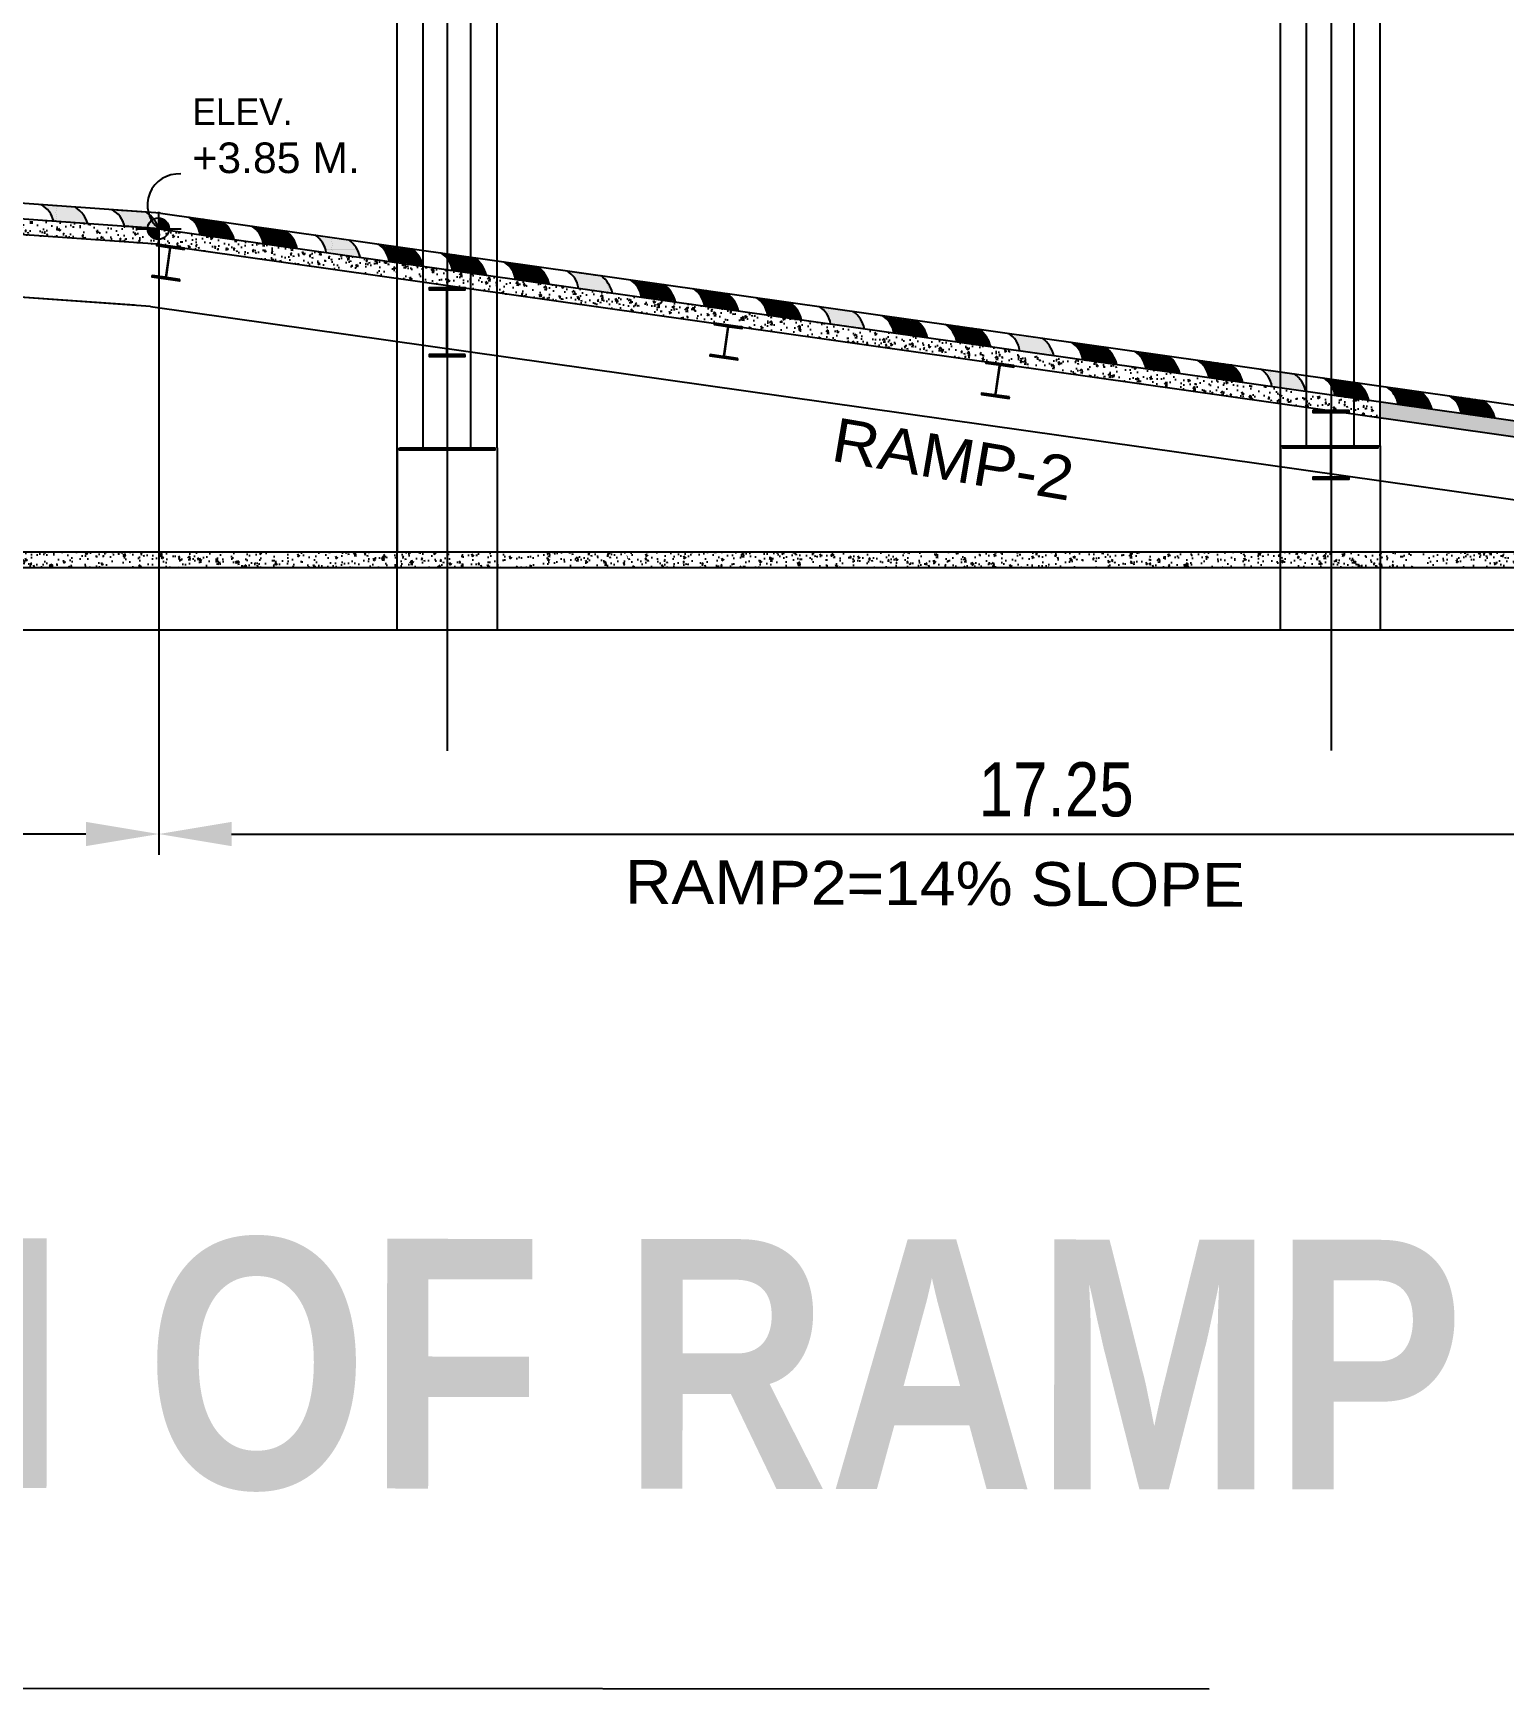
# Model space of a CAD drawing. Header units: millimetres. Extents: x 2148 to 2681, y 758 to 986.
# Drawn here: x 2202.1 to 2209.17, y 779.44 to 787.39 of the extents above; entities that cross this region are included whole.
import ezdxf

# ---------------------------------------------------------------- set-up
doc = ezdxf.new("R2010")
doc.units = ezdxf.units.MM
doc.linetypes.add('CENTER2', pattern=[28.575, 19.05, -3.175, 3.175, -3.175])
for name, color, linetype in [('0.4', 121, 'Continuous'), ('4CO', 4, 'Continuous'), ('D', 1, 'Continuous'), ('DR', 7, 'Continuous'), ('hacht', 8, 'Continuous'), ('HATCH', 8, 'Continuous'), ('S_GRID LINES', 252, 'Continuous')]:
    doc.layers.add(name, color=color, linetype=linetype)
doc.styles.add('ARIALNW', font='ARIALN.TTF')
doc.styles.add('MMTX$0$ESMX$0$X-OPTA1D', font='x-opta1d')
doc.styles.add('ROMANT', font='romant__.ttf')
doc.dimstyles.new('DIM 200', dxfattribs={"dimtxt": 0.36, "dimasz": 0.35, "dimexe": 0.1, "dimexo": 0, "dimgap": 0.08, "dimtad": 1, "dimlfac": 2, "dimrnd": 0.005, "dimzin": 1, "dimdsep": 46, "dimtxsty": 'ARIALNW', "dimcen": 0.09, "dimclrd": 6, "dimclre": 6, "dimclrt": 13, "dimadec": 0, "dimazin": 0, "dimtfac": 1, "dimtofl": 0, "dimtmove": 2, "dimatfit": 3, "dimfxl": 1, "dimtolj": 1, "dimtzin": 0, "dimarcsym": 0})
pattern_1 = [(50, (280.88047, -748.60761), (0.0910923345, -0.0079695428), [0.009525, -0.104775]), (355, (280.88047, -748.60761), (-0.017621413, 0.0955283214), [0.00762, -0.08382]), (100.451, (280.88806, -748.60828), (0.0734712508, 0.087558344), [0.008095, -0.089045]), (46.1842, (280.88047, -748.58221), (0.1355395204, -0.021021164), [0.0142875, -0.1571625]), (96.6356, (280.89177, -748.58396), (0.118702117, 0.123712778), [0.0121425, -0.1335675]), (351.184, (280.88047, -748.58221), (0.118702303, 0.123712559), [0.01143, -0.12573]), (21, (280.89317, -748.58856), (0.07580744, -0.0511327593), [0.009525, -0.104775]), (326, (280.89317, -748.58856), (0.030901014, 0.092093983), [0.00762, -0.08382]), (71.4514, (280.89949, -748.59282), (0.1067082454, 0.040961429), [0.008095, -0.089045]), (37.5, (280.88047, -748.607613), (0.00154430163, 0.04227751944), [0, -0.082804, 0, -0.08509, 0, -0.0841375]), (7.5, (280.88047, -748.607613), (0.03340983126, 0.0500902874), [0, -0.048514, 0, -0.080899, 0, -0.0320675]), (327.5, (280.85215, -748.607613), (0.0677952976, -0.002864372), [0, -0.03175, 0, -0.09906, 0, -0.131445]), (317.5, (280.83945, -748.607613), (0.0740645907, 0.0127132455), [0, -0.041275, 0, -0.065786, 0, -0.093345])]
pattern_2 = [(0, (535.8163574, -718.4118884), (0.00238125, 0.0047625), [0, -0.0047625])]
pattern_3 = [(1e-30, (535.8163574, -718.4118884), (0.00238125, 0.0047625), [0, -0.0047625])]

# ---------------------------------------------------------------- blocks, each defined once
blk = doc.blocks.new('*D2224')
at = {"layer": 'D', "color": 6, "lineweight": -2, "transparency": 16777216}
for p, q in [((2198.4586, 786.7546), (2198.4586, 783.446)), ((2202.7065, 786.4546), (2202.7065, 783.446)), ((2202.3565, 783.546), (2198.8086, 783.546))]:
    blk.add_line(p, q, dxfattribs=at)
at = {"layer": 'D', "color": 6, "transparency": 16777216}
for points in [[(2198.8086, 783.6043), (2198.8086, 783.4877), (2198.4586, 783.546)], [(2202.3565, 783.6043), (2202.3565, 783.4877), (2202.7065, 783.546)]]:
    blk.add_solid(points, dxfattribs=at)
at = {"layer": 'Defpoints', "color": 0, "transparency": 16777216}
for p in [(2198.4586, 786.7546, 0), (2202.7065, 786.4546, 0), (2198.4586, 783.546)]:
    blk.add_point(p, dxfattribs=at)
at = {"layer": 'D', "color": 13, "transparency": 16777216, "insert": (2200.5826, 783.7588), "char_height": 0.26, "attachment_point": 5, "style": 'ARIALNW'}
blk.add_mtext('\\A1;8.50', dxfattribs=at)
blk = doc.blocks.new('*D2226')
at = {"layer": 'D', "color": 6, "lineweight": -2, "transparency": 16777216}
for p, q in [((2202.7065, 786.4546), (2202.7065, 783.446)), ((2211.3318, 785.2325), (2211.3318, 783.446)), ((2203.0565, 783.546), (2210.9818, 783.546))]:
    blk.add_line(p, q, dxfattribs=at)
at = {"layer": 'D', "color": 6, "transparency": 16777216}
for points in [[(2203.0565, 783.6043), (2203.0565, 783.4877), (2202.7065, 783.546)], [(2210.9818, 783.6043), (2210.9818, 783.4877), (2211.3318, 783.546)]]:
    blk.add_solid(points, dxfattribs=at)
at = {"layer": 'Defpoints', "color": 0, "transparency": 16777216}
for p in [(2202.7065, 786.4546), (2211.3318, 785.2325), (2211.3318, 783.546)]:
    blk.add_point(p, dxfattribs=at)
at = {"layer": 'D', "color": 13, "transparency": 16777216, "insert": (2207.0192, 783.7588), "char_height": 0.26, "attachment_point": 5, "style": 'ARIALNW'}
blk.add_mtext('\\A1;17.25', dxfattribs=at)
blk = doc.blocks.new('CROSS')
for points in [[(1929.661, 1536.438), (1929.661, 1536.31), (1929.784, 1536.31, 0.403523)], [(1929.661, 1536.182), (1929.661, 1536.31), (1929.527, 1536.31, 0.424985)]]:
    blk.add_hatch(color=2).paths.add_polyline_path(points)
at = {"color": 2}
for p, q in [((1929.661, 1536.104), (1929.661, 1536.512)), ((1929.388, 1536.31), (1929.927, 1536.31))]:
    blk.add_line(p, q, dxfattribs=at)
blk.add_circle((1929.656, 1536.31), 0.128, dxfattribs=at)

msp = doc.modelspace()

# ---------------------------------------------------------------- hatches: boundary and pattern name
at = {"layer": 'D'}
h = msp.add_hatch(dxfattribs=at)
h.set_pattern_fill('AR-CONC', color=256, scale=0.0005, style=0)
h.set_pattern_definition(pattern_1)
h.paths.add_polyline_path([(2202.1510765, 786.4938458), (2201.0810663, 786.5694064), (2201.0810663, 786.4942197), (2202.1510765, 786.4186591)])
at = {"layer": 'D', "extrusion": (2.04865e-08, -2.09146e-09, 1)}
h = msp.add_hatch(dxfattribs=at)
h.set_pattern_fill('DOTS', color=256, scale=0.003, style=0)
h.set_pattern_definition(pattern_3)
h.paths.add_polyline_path([(2202.3060987, 786.5580854), (2202.1409353, 786.5697487, -0.226428862), (2202.2015834, 786.4902792), (2202.3660939, 786.478662, 0.168391638)])
h = msp.add_hatch(dxfattribs=at)
h.set_pattern_fill('DOTS', color=256, scale=0.003, style=0)
h.set_pattern_definition(pattern_3)
h.paths.add_polyline_path([(2202.6465399, 786.5340446), (2202.4813765, 786.5457079, -0.226428862), (2202.5420246, 786.4662384), (2202.7065351, 786.4546212, 0.168391638)])
at = {"layer": 'D'}
h = msp.add_hatch(dxfattribs=at)
h.set_pattern_fill('DOTS', color=256, scale=0.003, style=0)
h.set_pattern_definition(pattern_2)
h.paths.add_polyline_path([(2202.8506866, 786.5099453, -0.226428862), (2202.9056066, 786.4264146), (2203.0688959, 786.403278, 0.168391638), (2203.0146239, 786.4867169)])
h = msp.add_hatch(dxfattribs=at)
h.set_pattern_fill('AR-CONC', color=256, scale=0.0005, style=0)
h.set_pattern_definition(pattern_1)
h.paths.add_polyline_path([(2202.7065351, 786.4546212), (2202.1510765, 786.4938458), (2202.1510765, 786.4186591), (2202.698623, 786.3799931), (2203.0729307, 786.3269572), (2203.0729307, 786.4027063)])
h = msp.add_hatch(dxfattribs=at)
h.set_pattern_fill('DOTS', color=256, scale=0.003, style=0)
h.set_pattern_definition(pattern_2)
h.paths.add_polyline_path([(2203.3175976, 786.4437883), (2203.1536603, 786.4670167, -0.226428862), (2203.2085803, 786.383486), (2203.3718696, 786.3603494, 0.168391638)])
h = msp.add_hatch(dxfattribs=at)
h.set_pattern_fill('DOTS', color=256, scale=0.003, style=0)
h.set_pattern_definition(pattern_2)
h.paths.add_polyline_path([(2203.6205713, 786.4008597), (2203.4566341, 786.4240881, -0.226428862), (2203.511554, 786.3405574), (2203.6748433, 786.3174208, 0.168391638)])
h = msp.add_hatch(dxfattribs=at)
h.set_pattern_fill('AR-CONC', color=256, scale=0.0005, style=0)
h.set_pattern_definition(pattern_1)
h.paths.add_polyline_path([(2203.0729307, 786.4027063), (2203.0729307, 786.3269572), (2203.8522411, 786.216536), (2203.8522411, 786.2922851)])
h = msp.add_hatch(dxfattribs=at)
h.set_pattern_fill('DOTS', color=256, scale=0.003, style=0)
h.set_pattern_definition(pattern_2)
h.paths.add_polyline_path([(2203.923545, 786.3579311), (2203.7596078, 786.3811595, -0.226428862), (2203.8145277, 786.2976288), (2203.977817, 786.2744922, 0.168391638)])
h = msp.add_hatch(dxfattribs=at)
h.set_pattern_fill('AR-CONC', color=256, scale=0.0005, style=0)
h.set_pattern_definition(pattern_1)
h.paths.add_polyline_path([(2204.332555, 786.2242291), (2204.2065351, 786.2420849), (2204.2065351, 786.1663358), (2204.332555, 786.1484799)])
h.paths.add_polyline_path([(2204.0922608, 786.2582765), (2204.0922608, 786.1825274), (2204.2065351, 786.1663358), (2204.2065351, 786.2420849)])
h.paths.add_polyline_path([(2203.9776356, 786.2745179), (2203.8522411, 786.2922851), (2203.8522411, 786.216536), (2203.9776356, 786.1987688)])
h.paths.add_polyline_path([(2204.0922608, 786.2582765), (2203.9776356, 786.2745179), (2203.9776356, 786.1987688), (2204.0922608, 786.1825274)])
h = msp.add_hatch(dxfattribs=at)
h.set_pattern_fill('DOTS', color=256, scale=0.003, style=0)
h.set_pattern_definition(pattern_2)
h.paths.add_polyline_path([(2204.2265187, 786.3150025), (2204.0625815, 786.338231, -0.226428862), (2204.1175014, 786.2547002), (2204.2807907, 786.2315636, 0.168391638)])
h = msp.add_hatch(dxfattribs=at)
h.set_pattern_fill('DOTS', color=256, scale=0.003, style=0)
h.set_pattern_definition(pattern_2)
h.paths.add_polyline_path([(2204.5294924, 786.272074), (2204.3655552, 786.2953024, -0.226428862), (2204.4204751, 786.2117716), (2204.5837644, 786.188635, 0.168391638)])
h = msp.add_hatch(dxfattribs=at)
h.set_pattern_fill('AR-CONC', color=256, scale=0.0005, style=0)
h.set_pattern_definition(pattern_1)
h.paths.add_polyline_path([(2204.332555, 786.2242291), (2204.332555, 786.1484799), (2205.2694098, 786.0157362), (2205.2694098, 786.0914853)])
h = msp.add_hatch(dxfattribs=at)
h.set_pattern_fill('DOTS', color=256, scale=0.003, style=0)
h.set_pattern_definition(pattern_2)
h.paths.add_polyline_path([(2204.8324661, 786.2291454), (2204.6685289, 786.2523738, -0.226428862), (2204.7234488, 786.168843), (2204.8867381, 786.1457064, 0.168391638)])
h = msp.add_hatch(dxfattribs=at)
h.set_pattern_fill('DOTS', color=256, scale=0.003, style=0)
h.set_pattern_definition(pattern_2)
h.paths.add_polyline_path([(2205.1354398, 786.1862168), (2204.9715026, 786.2094452, -0.226428862), (2205.0264225, 786.1259144), (2205.1897118, 786.1027778, 0.168391638)])
h = msp.add_hatch(dxfattribs=at)
h.set_pattern_fill('DOTS', color=256, scale=0.003, style=0)
h.set_pattern_definition(pattern_2)
h.paths.add_polyline_path([(2205.4384135, 786.1432882), (2205.2744763, 786.1665166, -0.226428862), (2205.3293962, 786.0829858), (2205.4926855, 786.0598492, 0.168391638)])
h = msp.add_hatch(dxfattribs=at)
h.set_pattern_fill('DOTS', color=256, scale=0.003, style=0)
h.set_pattern_definition(pattern_2)
h.paths.add_polyline_path([(2205.7413872, 786.1003596), (2205.57745, 786.123588, -0.226428862), (2205.63237, 786.0400572), (2205.7956592, 786.0169206, 0.168391638)])
h = msp.add_hatch(dxfattribs=at)
h.set_pattern_fill('AR-CONC', color=256, scale=0.0005, style=0)
h.set_pattern_definition(pattern_1)
h.paths.add_polyline_path([(2205.2694098, 786.0914853), (2205.2694098, 786.0157362), (2206.3305856, 785.8653773), (2206.3305856, 785.9411264)])
h = msp.add_hatch(dxfattribs=at)
h.set_pattern_fill('DOTS', color=256, scale=0.003, style=0)
h.set_pattern_definition(pattern_2)
h.paths.add_polyline_path([(2206.0443609, 786.057431), (2205.8804237, 786.0806594, -0.226428862), (2205.9353437, 785.9971286), (2206.0986329, 785.973992, 0.168391638)])
h = msp.add_hatch(dxfattribs=at)
h.set_pattern_fill('DOTS', color=256, scale=0.003, style=0)
h.set_pattern_definition(pattern_2)
h.paths.add_polyline_path([(2206.3473346, 786.0145024), (2206.1833974, 786.0377308, -0.226428862), (2206.2383174, 785.9542), (2206.4016066, 785.9310634, 0.168391638)])
h = msp.add_hatch(dxfattribs=at)
h.set_pattern_fill('DOTS', color=256, scale=0.003, style=0)
h.set_pattern_definition(pattern_2)
h.paths.add_polyline_path([(2206.6503083, 785.9715738), (2206.4863711, 785.9948022, -0.226428862), (2206.5412911, 785.9112714), (2206.7045803, 785.8881348, 0.168391638)])
h = msp.add_hatch(dxfattribs=at)
h.set_pattern_fill('DOTS', color=256, scale=0.003, style=0)
h.set_pattern_definition(pattern_2)
h.paths.add_polyline_path([(2206.953282, 785.9286452), (2206.7893448, 785.9518736, -0.226428862), (2206.8442648, 785.8683428), (2207.0075541, 785.8452062, 0.168391638)])
h = msp.add_hatch(dxfattribs=at)
h.set_pattern_fill('AR-CONC', color=256, scale=0.0005, style=0)
h.set_pattern_definition(pattern_1)
h.paths.add_polyline_path([(2207.2981284, 785.8040345), (2206.3305856, 785.9411264), (2206.3305856, 785.8653773), (2207.2981284, 785.7282854)])
h = msp.add_hatch(dxfattribs=at)
h.set_pattern_fill('DOTS', color=256, scale=0.003, style=0)
h.set_pattern_definition(pattern_2)
h.paths.add_polyline_path([(2207.2562557, 785.8857166), (2207.0923185, 785.908945, -0.226428862), (2207.1472385, 785.8254142), (2207.3105278, 785.8022776, 0.168391638)])
h = msp.add_hatch(dxfattribs=at)
h.set_pattern_fill('AR-CONC', color=256, scale=0.0005, style=0)
h.set_pattern_definition(pattern_1)
h.paths.add_polyline_path([(2207.2981284, 785.8040345), (2207.2981284, 785.7282854), (2208.0966475, 785.6151425), (2208.0966475, 785.6908916)])
h = msp.add_hatch(dxfattribs=at)
h.set_pattern_fill('DOTS', color=256, scale=0.003, style=0)
h.set_pattern_definition(pattern_2)
h.paths.add_polyline_path([(2207.5592294, 785.842788), (2207.3952922, 785.8660164, -0.226428862), (2207.4502122, 785.7824856), (2207.6135015, 785.759349, 0.168391638)])
h = msp.add_hatch(dxfattribs=at)
h.set_pattern_fill('DOTS', color=256, scale=0.003, style=0)
h.set_pattern_definition(pattern_2)
h.paths.add_polyline_path([(2207.8622032, 785.7998594), (2207.6982659, 785.8230878, -0.226428862), (2207.7531859, 785.739557), (2207.9164752, 785.7164204, 0.168391638)])
h = msp.add_hatch(dxfattribs=at)
h.set_pattern_fill('DOTS', color=256, scale=0.003, style=0)
h.set_pattern_definition(pattern_2)
h.paths.add_polyline_path([(2208.1651769, 785.7569308), (2208.0012396, 785.7801592, -0.226428862), (2208.0561596, 785.6966284), (2208.2194489, 785.6734918, 0.168391638)])
h = msp.add_hatch(dxfattribs=at)
h.set_pattern_fill('DOTS', color=256, scale=0.003, style=0)
h.set_pattern_definition(pattern_2)
h.paths.add_polyline_path([(2208.4681506, 785.7140022), (2208.3042133, 785.7372306, -0.226428862), (2208.3591333, 785.6536998), (2208.5224226, 785.6305632, 0.168391638)])
h = msp.add_hatch(dxfattribs=at)
h.set_pattern_fill('AR-CONC', color=256, scale=0.0005, style=0)
h.set_pattern_definition(pattern_1)
h.paths.add_polyline_path([(2208.4509416, 785.6406914), (2208.4509416, 785.5649423), (2208.5769614, 785.5470864), (2208.5769614, 785.6228356)])
h.paths.add_polyline_path([(2208.3412664, 785.6562314), (2208.3412664, 785.5806879), (2208.4264483, 785.5806879), (2208.4264483, 785.5721147), (2208.4003212, 785.5721147), (2208.4509416, 785.5649423), (2208.4509416, 785.6406914)])
h.paths.add_polyline_path([(2208.2220421, 785.6731244), (2208.2220421, 785.5973753), (2208.3398148, 785.5806879), (2208.3412664, 785.5806879), (2208.3412664, 785.6562314)])
h.paths.add_polyline_path([(2208.0966475, 785.6908916), (2208.0966475, 785.6151425), (2208.2220421, 785.5973753), (2208.2220421, 785.6731244)])
h = msp.add_hatch(dxfattribs=at)
h.set_pattern_fill('DOTS', color=256, scale=0.003, style=0)
h.set_pattern_definition(pattern_2)
h.paths.add_polyline_path([(2208.7711243, 785.6710736), (2208.6071871, 785.694302, -0.226428862), (2208.662107, 785.6107712), (2208.8253963, 785.5876346, 0.168391638)])
h = msp.add_hatch(dxfattribs=at)
h.set_pattern_fill('DOTS', color=256, scale=0.003, style=0)
h.set_pattern_definition(pattern_2)
h.paths.add_polyline_path([(2209.074098, 785.628145), (2208.9101608, 785.6513734, -0.226428862), (2208.9650807, 785.5678426), (2209.12837, 785.544706, 0.168391638)])
h = msp.add_hatch(dxfattribs=at)
h.set_pattern_fill('AR-CONC', color=256, scale=0.0008, style=0)
h.set_pattern_definition([(50, (280.88047, -748.60761), (0.145747735, -0.0127512684), [0.01524, -0.16764]), (355, (280.88047, -748.60761), (-0.028194261, 0.152845314), [0.012192, -0.134112]), (100.451, (280.89262, -748.60868), (0.117554001, 0.14009335), [0.012952, -0.142472]), (46.1842, (280.88047, -748.56697), (0.216863233, -0.033633862), [0.02286, -0.25146]), (96.6356, (280.89854, -748.56978), (0.189923388, 0.197940445), [0.019428, -0.213708]), (351.184, (280.88047, -748.56697), (0.189923685, 0.197940094), [0.018288, -0.201168]), (21, (280.90079, -748.57713), (0.121291904, -0.081812415), [0.01524, -0.16764]), (326, (280.90079, -748.57713), (0.049441623, 0.147350373), [0.012192, -0.134112]), (71.4514, (280.9109, -748.58395), (0.170733193, 0.065538286), [0.012952, -0.142472]), (37.5, (280.88047, -748.607613), (0.0024708826, 0.0676440311), [0, -0.1324864, 0, -0.136144, 0, -0.13462]), (7.5, (280.88047, -748.60761), (0.05345573, 0.0801444599), [0, -0.0776224, 0, -0.1294384, 0, -0.051308]), (327.5, (280.83516, -748.607613), (0.1084724761, -0.0045829952), [0, -0.0508, 0, -0.158496, 0, -0.210312]), (317.5, (280.81484, -748.60761), (0.118503345, 0.020341193), [0, -0.06604, 0, -0.1052576, 0, -0.149352])])
h.paths.add_polyline_path([(2212.3501921, 785.0853967), (2212.3501921, 785.1605835), (2211.331817, 785.2324978), (2208.5769614, 785.6228356), (2208.5769614, 785.5470864), (2211.3239049, 785.1578697)])
h = msp.add_hatch(dxfattribs=at)
h.set_pattern_fill('AR-CONC', color=256, scale=0.0005, style=0)
h.set_pattern_definition(pattern_1)
h.paths.add_polyline_path([(2202.5275224, 784.9021405), (2201.1726004, 784.9021405), (2201.1726004, 784.8271405), (2202.5275224, 784.8271405)])
h = msp.add_hatch(dxfattribs=at)
h.set_pattern_fill('AR-CONC', color=256, scale=0.0005, style=0)
h.set_pattern_definition(pattern_1)
h.paths.add_polyline_path([(2203.815051, 784.9021405), (2202.5275224, 784.9021405), (2202.5275224, 784.8271405), (2203.815051, 784.8271405)])
h = msp.add_hatch(dxfattribs=at)
h.set_pattern_fill('AR-CONC', color=256, scale=0.0005, style=0)
h.set_pattern_definition(pattern_1)
h.paths.add_polyline_path([(2204.9471421, 784.9021405), (2203.815051, 784.9021405), (2203.815051, 784.8271405), (2204.9471421, 784.8271405)])
h = msp.add_hatch(dxfattribs=at)
h.set_pattern_fill('AR-CONC', color=256, scale=0.0005, style=0)
h.set_pattern_definition(pattern_1)
h.paths.add_polyline_path([(2206.3120535, 784.9021405), (2204.9571316, 784.9021405), (2204.9571316, 784.8271405), (2206.3120535, 784.8271405)])
h = msp.add_hatch(dxfattribs=at)
h.set_pattern_fill('AR-CONC', color=256, scale=0.0005, style=0)
h.set_pattern_definition(pattern_1)
h.paths.add_polyline_path([(2207.5995821, 784.9021405), (2206.3120535, 784.9021405), (2206.3120535, 784.8271405), (2207.5995821, 784.8271405)])
h = msp.add_hatch(dxfattribs=at)
h.set_pattern_fill('AR-CONC', color=256, scale=0.0005, style=0)
h.set_pattern_definition(pattern_1)
h.paths.add_polyline_path([(2208.7316732, 784.9021405), (2207.5995821, 784.9021405), (2207.5995821, 784.8271405), (2208.7316732, 784.8271405)])
h = msp.add_hatch(dxfattribs=at)
h.set_pattern_fill('AR-CONC', color=256, scale=0.0005, style=0)
h.set_pattern_definition(pattern_1)
h.paths.add_polyline_path([(2210.1304782, 784.9021405), (2208.7755563, 784.9021405), (2208.7755563, 784.8271405), (2210.1304782, 784.8271405)])
at = {"layer": 'HATCH', "ltscale": 0.5, "extrusion": (-1.13297e-09, 1.20288e-10, 1)}
h = msp.add_hatch(dxfattribs=at)
h.set_pattern_fill('ANSI31', color=256, scale=0.006687, angle=-8.06460367, style=0)
h.set_pattern_definition([(36.9353963264, (55257.6952758, -4874.64040075), (-0.000502296394288, 0.000668135927556), [])])
edge = h.paths.add_edge_path()
edge.add_line((2202.8085126, 786.2109869), (2202.746072, 786.2198342))
edge.add_ellipse((2202.7464378, 786.2224162), major_axis=(0, 0.0026078), ratio=1, start_angle=76.0326634, end_angle=171.93539625, ccw=False)
edge.add_line((2202.7439071, 786.2230456), (2202.7634746, 786.3611457))
edge.add_ellipse((2202.7660806, 786.3610473), major_axis=(0, 0.0026078), ratio=1, start_angle=-8.43004913, end_angle=87.83812905, ccw=False)
edge.add_line((2202.7664629, 786.3636269), (2202.828887, 786.354782))
edge.add_line((2202.828887, 786.354782), (2202.8298252, 786.361403))
edge.add_line((2202.8298252, 786.361403), (2202.6960134, 786.3803629))
edge.add_line((2202.6960134, 786.3803629), (2202.6950753, 786.3737419))
edge.add_line((2202.6950753, 786.3737419), (2202.7573178, 786.3649227))
edge.add_ellipse((2202.7569685, 786.3623384), major_axis=(0, 0.0026078), ratio=1, start_angle=257.64330286, end_angle=352.30084148, ccw=False)
edge.add_line((2202.7595159, 786.3617804), (2202.7399278, 786.2235357))
edge.add_ellipse((2202.7373257, 786.2237073), major_axis=(0, 0.0026078), ratio=1, start_angle=171.93539672, end_angle=266.22748999, ccw=False)
edge.add_line((2202.7369599, 786.2211253), (2202.6747008, 786.2299468))
edge.add_line((2202.6747008, 786.2299468), (2202.6737627, 786.2233259))
edge.add_line((2202.6737627, 786.2233259), (2202.8075745, 786.204366))
edge.add_line((2202.8075745, 786.204366), (2202.8085126, 786.2109869))
at = {"layer": 'HATCH', "ltscale": 0.5}
h = msp.add_hatch(dxfattribs=at)
h.set_pattern_fill('ANSI31', color=256, scale=0.008573, style=0)
h.set_pattern_definition([(45, (70568.7426869, 3142.5604258), (-0.000757771095196, 0.000757771095196), [])])
edge = h.paths.add_edge_path()
edge.add_line((2204.1788943, 785.8497357), (2204.0980426, 785.8497357))
edge.add_arc((2204.0980426, 785.8530791), 0.0033433, 174.09726707, 269.99999992, ccw=False)
edge.add_line((2204.094717, 785.8534229), (2204.094717, 786.1578358))
edge.add_arc((2204.0980426, 786.1581796), 0.0033433, 89.63455454, 185.90273272, ccw=False)
edge.add_line((2204.098064, 786.1615229), (2204.1788943, 786.1615229))
edge.add_line((2204.1788943, 786.1615229), (2204.1788943, 786.1700961))
edge.add_line((2204.1788943, 786.1700961), (2204.0056273, 786.1700961))
edge.add_line((2204.0056273, 786.1700961), (2204.0056273, 786.1615229))
edge.add_line((2204.0056273, 786.1615229), (2204.0862225, 786.1615229))
edge.add_arc((2204.0862438, 786.1581796), 0.0033433, -4.29209344, 90.36544518, ccw=False)
edge.add_line((2204.0895777, 786.1579294), (2204.0895777, 785.8533293))
edge.add_arc((2204.0862438, 785.8530791), 0.0033433, -89.99999963, 4.29209365, ccw=False)
edge.add_line((2204.0862438, 785.8497357), (2204.0056273, 785.8497357))
edge.add_line((2204.0056273, 785.8497357), (2204.0056273, 785.8411625))
edge.add_line((2204.0056273, 785.8411625), (2204.1788943, 785.8411625))
edge.add_line((2204.1788943, 785.8411625), (2204.1788943, 785.8497357))
at = {"layer": 'HATCH', "ltscale": 0.5, "extrusion": (-1.13297e-09, 1.20288e-10, 1)}
h = msp.add_hatch(dxfattribs=at)
h.set_pattern_fill('ANSI31', color=256, scale=0.006687, angle=-8.06460367, style=0)
h.set_pattern_definition([(36.9353963264, (55260.3766147, -4875.0203219), (-0.000502296394288, 0.000668135927556), [])])
edge = h.paths.add_edge_path()
edge.add_line((2205.4898515, 785.8310658), (2205.4274109, 785.839913))
edge.add_ellipse((2205.4277767, 785.842495), major_axis=(0, 0.0026078), ratio=1, start_angle=76.0326634, end_angle=171.93539625, ccw=False)
edge.add_line((2205.425246, 785.8431245), (2205.4448135, 785.9812246))
edge.add_ellipse((2205.4474195, 785.9811262), major_axis=(0, 0.0026078), ratio=1, start_angle=-8.43004913, end_angle=87.83812905, ccw=False)
edge.add_line((2205.4478018, 785.9837058), (2205.5102259, 785.9748609))
edge.add_line((2205.5102259, 785.9748609), (2205.5111641, 785.9814818))
edge.add_line((2205.5111641, 785.9814818), (2205.3773523, 786.0004417))
edge.add_line((2205.3773523, 786.0004417), (2205.3764142, 785.9938208))
edge.add_line((2205.3764142, 785.9938208), (2205.4386568, 785.9850016))
edge.add_ellipse((2205.4383074, 785.9824173), major_axis=(0, 0.0026078), ratio=1, start_angle=257.64330286, end_angle=352.30084148, ccw=False)
edge.add_line((2205.4408548, 785.9818592), (2205.4212668, 785.8436146))
edge.add_ellipse((2205.4186646, 785.8437861), major_axis=(0, 0.0026078), ratio=1, start_angle=171.93539672, end_angle=266.22748999, ccw=False)
edge.add_line((2205.4182988, 785.8412041), (2205.3560398, 785.8500257))
edge.add_line((2205.3560398, 785.8500257), (2205.3551016, 785.8434047))
edge.add_line((2205.3551016, 785.8434047), (2205.4889134, 785.8244448))
edge.add_line((2205.4889134, 785.8244448), (2205.4898515, 785.8310658))
h = msp.add_hatch(dxfattribs=at)
h.set_pattern_fill('ANSI31', color=256, scale=0.006687, angle=-8.06460367, style=0)
h.set_pattern_definition([(36.9353963264, (55261.6813653, -4875.2051931), (-0.000502296394288, 0.000668135927556), [])])
edge = h.paths.add_edge_path()
edge.add_line((2206.7946021, 785.6461946), (2206.7321614, 785.6550418))
edge.add_ellipse((2206.7325273, 785.6576238), major_axis=(0, 0.0026078), ratio=1, start_angle=76.0326634, end_angle=171.93539625, ccw=False)
edge.add_line((2206.7299966, 785.6582533), (2206.7495641, 785.7963534))
edge.add_ellipse((2206.75217, 785.796255), major_axis=(0, 0.0026078), ratio=1, start_angle=-8.43004913, end_angle=87.83812905, ccw=False)
edge.add_line((2206.7525523, 785.7988346), (2206.8149765, 785.7899897))
edge.add_line((2206.8149765, 785.7899897), (2206.8159146, 785.7966106))
edge.add_line((2206.8159146, 785.7966106), (2206.6821029, 785.8155705))
edge.add_line((2206.6821029, 785.8155705), (2206.6811648, 785.8089496))
edge.add_line((2206.6811648, 785.8089496), (2206.7434073, 785.8001304))
edge.add_ellipse((2206.7430579, 785.7975461), major_axis=(0, 0.0026078), ratio=1, start_angle=257.64330286, end_angle=352.30084148, ccw=False)
edge.add_line((2206.7456053, 785.796988), (2206.7260173, 785.6587434))
edge.add_ellipse((2206.7234152, 785.6589149), major_axis=(0, 0.0026078), ratio=1, start_angle=171.93539672, end_angle=266.22748999, ccw=False)
edge.add_line((2206.7230493, 785.6563329), (2206.6607903, 785.6651545))
edge.add_line((2206.6607903, 785.6651545), (2206.6598522, 785.6585335))
edge.add_line((2206.6598522, 785.6585335), (2206.7936639, 785.6395736))
edge.add_line((2206.7936639, 785.6395736), (2206.7946021, 785.6461946))
at = {"layer": 'HATCH', "ltscale": 0.5}
h = msp.add_hatch(dxfattribs=at)
h.set_pattern_fill('ANSI31', color=256, scale=0.008573, style=0)
h.set_pattern_definition([(45, (70572.9902409, 3141.9710177), (-0.000757771095196, 0.000757771095196), [])])
edge = h.paths.add_edge_path()
edge.add_line((2208.4264483, 785.2603276), (2208.3455966, 785.2603276))
edge.add_arc((2208.3455966, 785.2636709), 0.0033433, 174.09726707, 269.99999992, ccw=False)
edge.add_line((2208.3422711, 785.2640148), (2208.3422711, 785.5684277))
edge.add_arc((2208.3455966, 785.5687715), 0.0033433, 89.63455454, 185.90273272, ccw=False)
edge.add_line((2208.345618, 785.5721147), (2208.4264483, 785.5721147))
edge.add_line((2208.4264483, 785.5721147), (2208.4264483, 785.5806879))
edge.add_line((2208.4264483, 785.5806879), (2208.2531813, 785.5806879))
edge.add_line((2208.2531813, 785.5806879), (2208.2531813, 785.5721147))
edge.add_line((2208.2531813, 785.5721147), (2208.3337765, 785.5721147))
edge.add_arc((2208.3337978, 785.5687715), 0.0033433, -4.29209344, 90.36544518, ccw=False)
edge.add_line((2208.3371317, 785.5685213), (2208.3371317, 785.2639212))
edge.add_arc((2208.3337978, 785.2636709), 0.0033433, -89.99999963, 4.29209365, ccw=False)
edge.add_line((2208.3337978, 785.2603276), (2208.2531813, 785.2603276))
edge.add_line((2208.2531813, 785.2603276), (2208.2531813, 785.2517544))
edge.add_line((2208.2531813, 785.2517544), (2208.4264483, 785.2517544))
edge.add_line((2208.4264483, 785.2517544), (2208.4264483, 785.2603276))

# ---------------------------------------------------------------- linework, layer by layer
at = {"color": 2}
for p, q in [((2202.698623, 786.3799931, 0), (2198.4545047, 786.6796988, 0)), ((2202.6960134, 786.3803629, 0), (2211.3239049, 785.1578697, 0))]:
    msp.add_line(p, q, dxfattribs=at)
at = {"ltscale": 0.05}
for p, q in [((2208.0966475, 785.411652, 0), (2208.5769614, 785.411652, 0)), ((2208.0966475, 785.411652, -0.0000001), (2208.5769614, 785.411652, -0.0000001)), ((2208.2220421, 785.411652, 0), (2208.4509416, 785.411652, 0))]:
    msp.add_line(p, q, dxfattribs=at)
msp.add_line((2187.5668591, 779.4509746, 0), (2207.7550289, 779.4380656, 0))
at = {"layer": '0.4', "color": 4, "ltscale": 0.5}
for q in [(2198.4586034, 786.7545961, 0), (2211.331817, 785.2324978, 0)]:
    msp.add_line((2202.7065351, 786.4546212, 0), q, dxfattribs=at)
at = {"layer": '4CO', "ltscale": 0.5}
for p, q in [((2203.8522411, 785.4021405, 0), (2203.8522411, 784.9021405, 0)), ((2204.332555, 785.4021405, 0), (2204.332555, 784.9021405, 0)), ((2208.0966475, 785.4021405, 0), (2208.0966475, 784.9021405, 0)), ((2208.5769614, 785.4021405, 0), (2208.5769614, 784.9021405, 0))]:
    msp.add_line(p, q, dxfattribs=at)
at = {"layer": '4CO'}
msp.add_line((2177.5935748, 784.5271405, 0), (2217.5266552, 784.5271405, 0), dxfattribs=at)
at = {"layer": 'D', "color": 8, "ltscale": 0.5}
for p, q in [((2203.8522411, 785.4021405, -0.0000001), (2203.8522411, 791.8271405, -0.0000001)), ((2204.332555, 785.4021405, 0), (2204.332555, 791.8271405, 0)), ((2208.0966475, 785.411652, -0.0000001), (2208.0966475, 791.8271405, -0.0000001)), ((2208.5769614, 785.411652, 0), (2208.5769614, 791.8271405, 0))]:
    msp.add_line(p, q, dxfattribs=at)
at = {"layer": 'D', "color": 3, "ltscale": 0.5}
for p, q in [((2203.9776356, 785.4021405, 0), (2203.9776356, 791.8271405, 0)), ((2204.2065351, 785.4021405, 0), (2204.2065351, 791.8271405, 0)), ((2208.2220421, 785.411652, 0), (2208.2220421, 791.8271405, 0)), ((2208.4509416, 785.411652, 0), (2208.4509416, 791.8271405, 0))]:
    msp.add_line(p, q, dxfattribs=at)
at = {"layer": 'D', "extrusion": (2.04865e-08, -2.09146e-09, 1)}
for p, q in [((2202.6465399, 786.5340446, 0), (2202.4813765, 786.5457079, 0)), ((2202.7065351, 786.4546212, 0), (2202.5420246, 786.4662384, 0))]:
    msp.add_line(p, q, dxfattribs=at)
at = {"layer": 'D', "ltscale": 0.5}
for p, q in [((2208.0963361, 785.411652, 0), (2208.5766475, 785.411652, 0)), ((2208.0966475, 785.411652, 0), (2208.5769589, 785.411652, 0))]:
    msp.add_line(p, q, dxfattribs=at)
at = {"layer": 'D', "color": 3, "ltscale": 0.5, "extrusion": (-1.13019e-09, 1.19825e-10, 1), "elevation": -0.0000024}
for points in [[(2202.8085126, 786.2109869), (2202.746072, 786.2198342, -0.444720244), (2202.7439071, 786.2230456), (2202.7634746, 786.3611457, -0.446631522), (2202.7664629, 786.3636269), (2202.828887, 786.354782), (2202.8298252, 786.361403), (2202.6960134, 786.3803629), (2202.6950753, 786.3737419), (2202.7573178, 786.3649227, -0.438228127), (2202.7595159, 786.3617804), (2202.7399278, 786.2235357, -0.436328672), (2202.7369599, 786.2211253), (2202.6747008, 786.2299468), (2202.6737627, 786.2233259), (2202.8075745, 786.204366)], [(2205.4898515, 785.8310658), (2205.4274109, 785.839913, -0.444720244), (2205.425246, 785.8431245), (2205.4448135, 785.9812246, -0.446631522), (2205.4478018, 785.9837058), (2205.5102259, 785.9748609), (2205.5111641, 785.9814818), (2205.3773523, 786.0004417), (2205.3764142, 785.9938208), (2205.4386568, 785.9850016, -0.438228127), (2205.4408548, 785.9818592), (2205.4212668, 785.8436146, -0.436328672), (2205.4182988, 785.8412041), (2205.3560398, 785.8500257), (2205.3551016, 785.8434047), (2205.4889134, 785.8244448)], [(2206.7946021, 785.6461946), (2206.7321614, 785.6550418, -0.444720244), (2206.7299966, 785.6582533), (2206.7495641, 785.7963534, -0.446631522), (2206.7525523, 785.7988346), (2206.8149765, 785.7899897), (2206.8159146, 785.7966106), (2206.6821029, 785.8155705), (2206.6811648, 785.8089496), (2206.7434073, 785.8001304, -0.438228127), (2206.7456053, 785.796988), (2206.7260173, 785.6587434, -0.436328672), (2206.7230493, 785.6563329), (2206.6607903, 785.6651545), (2206.6598522, 785.6585335), (2206.7936639, 785.6395736)]]:
    msp.add_lwpolyline(points, format="xyb", close=True, dxfattribs=at)
at = {"layer": 'D', "color": 3, "ltscale": 0.5, "elevation": 0.0000001}
for points in [[(2204.1788943, 785.8497357), (2204.0980426, 785.8497357, -0.444720244), (2204.094717, 785.8534229), (2204.094717, 786.1578358, -0.446631522), (2204.098064, 786.1615229), (2204.1788943, 786.1615229), (2204.1788943, 786.1700961), (2204.0056273, 786.1700961), (2204.0056273, 786.1615229), (2204.0862225, 786.1615229, -0.438228127), (2204.0895777, 786.1579294), (2204.0895777, 785.8533293, -0.436328672), (2204.0862438, 785.8497357), (2204.0056273, 785.8497357), (2204.0056273, 785.8411625), (2204.1788943, 785.8411625)], [(2208.4264483, 785.2603276), (2208.3455966, 785.2603276, -0.444720244), (2208.3422711, 785.2640148), (2208.3422711, 785.5684277, -0.446631522), (2208.345618, 785.5721147), (2208.4264483, 785.5721147), (2208.4264483, 785.5806879), (2208.2531813, 785.5806879), (2208.2531813, 785.5721147), (2208.3337765, 785.5721147, -0.438228127), (2208.3371317, 785.5685213), (2208.3371317, 785.2639212, -0.436328672), (2208.3337978, 785.2603276), (2208.2531813, 785.2603276), (2208.2531813, 785.2517544), (2208.4264483, 785.2517544)]]:
    msp.add_lwpolyline(points, format="xyb", close=True, dxfattribs=at)
at = {"layer": 'D', "color": 3, "ltscale": 0.5, "elevation": 0}
for points in [[(2203.8639948, 785.4021405), (2204.3210611, 785.4021405), (2204.3210611, 785.3902354), (2203.8639948, 785.3902354)], [(2208.1084012, 785.411652), (2208.5654675, 785.411652), (2208.5654675, 785.399747), (2208.1084012, 785.399747)]]:
    msp.add_lwpolyline(points, close=True, dxfattribs=at)
at = {"layer": 'D'}
for centre, radius, start, end in [((2202.8011399, 786.569237, 0), 0.1488699, 85.69335144, 230.46494151), ((2202.7906488, 786.4106517, 0), 0.1160335, 7.80762505, 58.84075515), ((2202.9213961, 786.3667081, 0), 0.1519656, 13.92465861, 52.15848905), ((2203.0936225, 786.3677231, 0), 0.1160335, 7.80762505, 58.84075515), ((2203.2243698, 786.3237795, 0), 0.1519656, 13.92465861, 52.15848905), ((2203.3965962, 786.3247945, 0), 0.1160335, 7.80762505, 58.84075515), ((2203.5273435, 786.2808509, 0), 0.1519656, 13.92465861, 52.15848905), ((2203.6995699, 786.2818659, 0), 0.1160335, 7.80762505, 58.84075515), ((2203.8303172, 786.2379223, 0), 0.1519656, 13.92465861, 52.15848905), ((2204.0025436, 786.2389373, 0), 0.1160335, 7.80762505, 58.84075515), ((2204.1332909, 786.1949937, 0), 0.1519656, 13.92465861, 52.15848905), ((2204.3055173, 786.1960087, 0), 0.1160335, 7.80762505, 58.84075515), ((2204.4362647, 786.1520651, 0), 0.1519656, 13.92465861, 52.15848905), ((2204.608491, 786.1530801, 0), 0.1160335, 7.80762505, 58.84075515), ((2204.7392384, 786.1091365, 0), 0.1519656, 13.92465861, 52.15848905), ((2204.9114647, 786.1101515, 0), 0.1160335, 7.80762505, 58.84075515), ((2205.0422121, 786.0662079, 0), 0.1519656, 13.92465861, 52.15848905), ((2205.2144384, 786.0672229, 0), 0.1160335, 7.80762505, 58.84075515), ((2205.3451858, 786.0232793, 0), 0.1519656, 13.92465861, 52.15848905), ((2205.5174121, 786.0242943, 0), 0.1160335, 7.80762505, 58.84075515), ((2205.6481595, 785.9803507, 0), 0.1519656, 13.92465861, 52.15848905), ((2205.8203858, 785.9813657, 0), 0.1160335, 7.80762505, 58.84075515), ((2205.9511332, 785.9374221, 0), 0.1519656, 13.92465861, 52.15848905), ((2206.1233595, 785.9384371, 0), 0.1160335, 7.80762505, 58.84075515), ((2206.2541069, 785.8944935, 0), 0.1519656, 13.92465861, 52.15848905), ((2206.4263332, 785.8955085, 0), 0.1160335, 7.80762505, 58.84075515), ((2206.5570806, 785.8515649, 0), 0.1519656, 13.92465861, 52.15848905), ((2206.729307, 785.8525799, 0), 0.1160335, 7.80762505, 58.84075515), ((2206.8600543, 785.8086363, 0), 0.1519656, 13.92465861, 52.15848905), ((2207.0322807, 785.8096514, 0), 0.1160335, 7.80762505, 58.84075515), ((2207.163028, 785.7657077, 0), 0.1519656, 13.92465861, 52.15848905), ((2207.3352544, 785.7667228, 0), 0.1160335, 7.80762505, 58.84075515), ((2207.4660017, 785.7227791, 0), 0.1519656, 13.92465861, 52.15848905), ((2207.6382281, 785.7237942, 0), 0.1160335, 7.80762505, 58.84075515), ((2207.7689754, 785.6798505, 0), 0.1519656, 13.92465861, 52.15848905), ((2207.9412018, 785.6808656, 0), 0.1160335, 7.80762505, 58.84075515), ((2208.0719491, 785.6369219, 0), 0.1519656, 13.92465861, 52.15848905), ((2208.2441755, 785.637937, 0), 0.1160335, 7.80762505, 58.84075515), ((2208.3749228, 785.5939933, 0), 0.1519656, 13.92465861, 52.15848905), ((2208.5471492, 785.5950084, 0), 0.1160335, 7.80762505, 58.84075515), ((2208.6778965, 785.5510647, 0), 0.1519656, 13.92465861, 52.15848905), ((2208.8501229, 785.5520798, 0), 0.1160335, 7.80762505, 58.84075515), ((2208.9442516, 785.4859212, 0), 0.1925816, 17.80674545, 47.60479234), ((2208.9808702, 785.5081362, 0), 0.1519656, 13.92465861, 52.15848905)]:
    msp.add_arc(centre, radius, start, end, dxfattribs=at)
at = {"layer": 'D', "extrusion": (2.04865e-08, -2.09146e-09, 1)}
for centre, radius, start, end in [((2202.0880156, 786.4664856, 0.0000435), 0.1160335, 11.83289491, 62.86602502), ((2202.2215251, 786.4318284, 0.0000435), 0.1519656, 17.94992846, 56.18375889), ((2202.4284568, 786.4424448, 0.0000435), 0.1160335, 11.83289491, 62.86602502), ((2202.5619663, 786.4077875, 0.0000435), 0.1519656, 17.94992846, 56.18375889)]:
    msp.add_arc(centre, radius, start, end, dxfattribs=at)
at = {"layer": 'DR', "ltscale": 0.5}
for p, q in [((2203.8509301, 785.4021405, 0), (2203.8509301, 784.5271405, 0)), ((2204.332555, 785.4021405, 0), (2204.332555, 784.5271405, 0)), ((2208.0953365, 785.411652, 0), (2208.0953365, 784.5271405, 0)), ((2208.5769614, 785.411652, 0), (2208.5769614, 784.5271405, 0)), ((2177.5935748, 784.9021405, 0), (2212.831817, 784.9021405, 0)), ((2177.5935748, 784.8271405, 0), (2212.831817, 784.8271405, 0))]:
    msp.add_line(p, q, dxfattribs=at)
at = {"layer": 'hacht', "color": 8, "ltscale": 0.5}
for p, q in [((2202.7144473, 786.5292492, 0), (2198.4911272, 786.8274862, 0)), ((2202.7144473, 786.5292492, 0), (2211.3223322, 785.3095908, 0)), ((2202.6669743, 786.081481, 0), (2198.4191597, 786.3814477, 0)), ((2202.5896488, 786.0869414, 0), (2199.5688552, 786.3002599, 0)), ((2202.6669743, 786.081481, 0), (2211.2922562, 784.8593576, 0))]:
    msp.add_line(p, q, dxfattribs=at)
at = {"layer": 'S_GRID LINES', "linetype": 'CENTER2', "ltscale": 0.2}
for p, q in [((2204.0922608, 793.4713587, 0), (2204.0922608, 783.6519466, 0)), ((2208.3412664, 793.4716726, 0), (2208.3412664, 783.6519466, 0))]:
    msp.add_line(p, q, dxfattribs=at)

# ---------------------------------------------------------------- block references
at = {"layer": 'D', "xscale": 0.4043520000001308, "yscale": 0.4043520000001308, "zscale": 0.4043520000001308}
msp.add_blockref('CROSS', (1422.4444751, 165.2447037, 0), dxfattribs=at)

# ---------------------------------------------------------------- texts
at = {"color": 2, "style": 'MMTX$0$ESMX$0$X-OPTA1D', "width": 1.1}
for s, rotation, p in [('RAMP-2', 350.42337944, (2205.9312294, 785.3412545, 0)), ('RAMP2=14%%% SLOPE', 359.71582702, (2204.947079, 783.2113651, 0))]:
    msp.add_text(s, height=0.21, rotation=rotation, dxfattribs=at).set_placement(p)
at = {"color": 2, "insert": (2202.8680417, 787.0805709, 0), "char_height": 0.147, "width": 3.275374304, "attachment_point": 1, "rotation": 0.01263539, "style": 'MMTX$0$ESMX$0$X-OPTA1D'}
msp.add_mtext('{\\H0.8639x;ELEV.} \\P{\\fArial|b0|i0|c0|p34;+3\\fArial|b0|i0|c238|p34;.\\fArial|b0|i0|c0|p34;85\\fArial|b0|i0|c238|p34; M\\fArial|b0|i0|c0|p34;.}', dxfattribs=at)
at = {"layer": '4CO', "insert": (2197.1829035, 780.9995348, 0), "char_height": 1.5, "width": 32.161121986, "attachment_point": 5, "rotation": 359.93919431, "style": 'ROMANT'}
msp.add_mtext('\\pt15;{\\fTechnicBold|b1|i0|c2|p2;\\H0.8x;LONGITUDINAL SECTION OF RAMP}', dxfattribs=at)

# ---------------------------------------------------------------- dimensions: what is measured, and where the dimension line sits
at = {"layer": 'D', "color": 2}
for base, p2, picture, middle in [((2198.4586034, 783.5460066, 0), (2198.4586034, 786.7545961, 0), '*D2224', (2200.5825693, 783.7587556, 0)), ((2211.331817, 783.5460066, 0), (2211.331817, 785.2324978, 0), '*D2226', (2207.0191761, 783.7587556, 0))]:
    dim = msp.add_linear_dim(base=base, p1=(2202.7065351, 786.4546212, 0), p2=p2, dimstyle='DIM 200', override={"dimtxt": 0.26, "dimfxl": 0.03}, dxfattribs=at)
    dim.commit()
    dim.dimension.update_dxf_attribs({"geometry": picture, "text_midpoint": middle})

doc.saveas('drawing.dxf')
